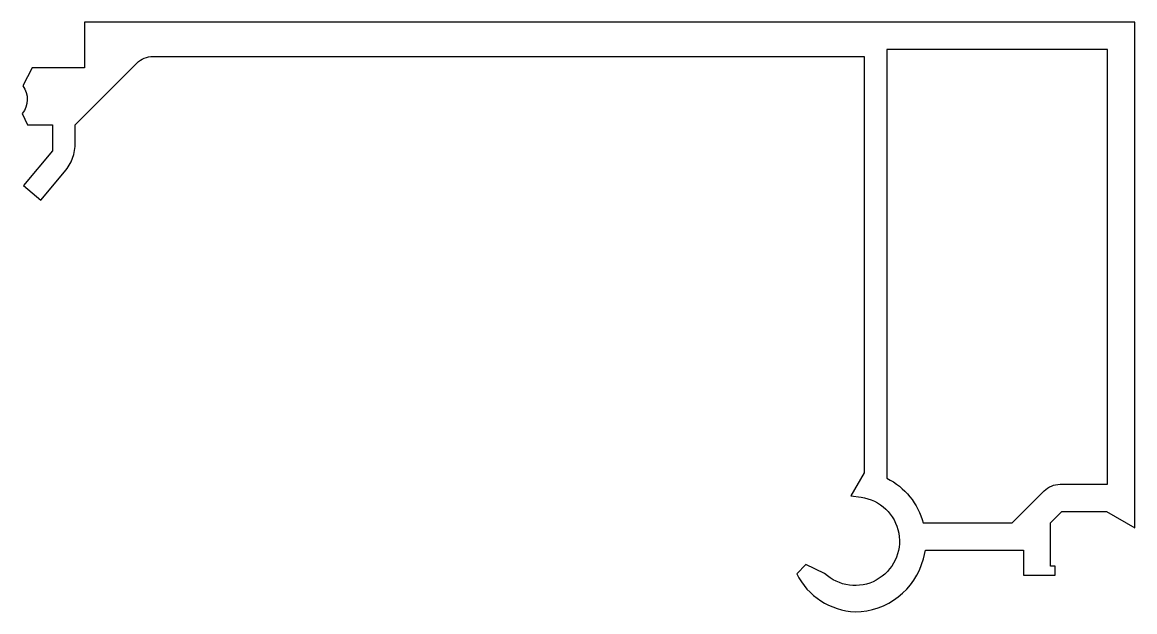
# Model space of a CAD drawing. Header units: millimetres. Extents: x -41.4 to 7.6, y 14.7 to 40.6.
import ezdxf

# ---------------------------------------------------------------- set-up
doc = ezdxf.new("R2010")
doc.units = ezdxf.units.MM

msp = doc.modelspace()

# ---------------------------------------------------------------- linework, layer by layer
for points in [[(-4.321, 20.781), (-4.905, 19.77), (-4.461, 19.711, -1.373176), (-6.061, 16.362), (-6.894, 16.75), (-7.29, 16.345, 0.274409), (-4.721, 14.678, 0.341999), (-1.719, 17.003), (-1.623, 17.378), (2.679, 17.378), (2.679, 16.278), (4.079, 16.278), (4.079, 16.678), (3.879, 16.678), (3.879, 18.578), (4.379, 19.078), (6.333, 19.078), (7.579, 18.359), (7.579, 40.578), (-38.621, 40.578), (-38.621, 38.578), (-40.921, 38.578), (-41.325, 37.784, -0.339409), (-41.354, 36.566), (-41.121, 36.078), (-40.021, 36.078), (-40.021, 34.929), (-41.304, 33.4), (-40.538, 32.757), (-39.489, 34.007, 0.176327), (-39.021, 35.293), (-39.021, 36.078), (-36.314, 38.785, -0.201449), (-35.597, 39.078), (-4.321, 39.078), (-4.321, 20.781)], [(3.589, 19.985, -0.198912), (4.296, 20.278), (6.379, 20.278), (6.379, 39.378), (-2.821, 39.378), (-3.321, 39.378), (-3.321, 38.878), (-3.321, 20.544, -0.213458), (-1.726, 18.578), (2.182, 18.578), (3.589, 19.985)]]:
    msp.add_lwpolyline(points, format="xyb", close=True)

doc.saveas('drawing.dxf')
